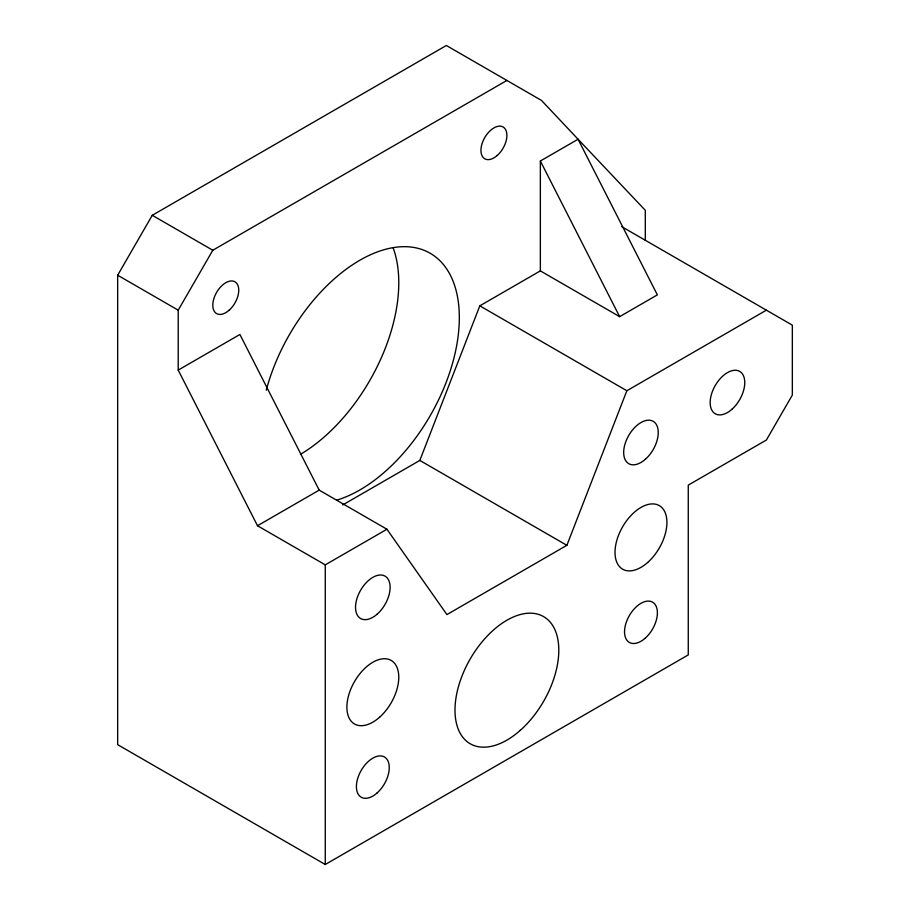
<?xml version="1.0" encoding="UTF-8"?>
<svg xmlns="http://www.w3.org/2000/svg" width="910" height="910" viewBox="0 0 910 910"><rect width="100%" height="100%" fill="white"/><g stroke="black" fill="none" stroke-linecap="round" stroke-linejoin="round"><path stroke-width="1.36" d="M342.717 504.948L419.828 460.426L479.809 305.84L540.358 270.884L619.642 316.657L657.361 294.885L578.066 139.241L541.495 100.43L446.355 45.5L152.266 215.295L117.663 275.218L117.663 744.653L325.257 864.5L688.267 654.916L688.267 485.121L766.391 440.019L792.337 395.076L792.337 325.154L621.701 226.647M386.943 529.245L325.257 564.86L257.496 525.741L178.212 370.097L239.899 334.482L319.183 490.126L386.943 529.245L446.924 614.58L566.873 545.317L626.854 390.743L766.391 310.173M178.212 370.097L178.212 310.173L212.804 250.25L506.893 80.455M540.358 270.884L540.358 161.013L578.066 139.241L645.292 210.301L645.292 240.263M257.496 525.741L319.183 490.126M479.809 305.84L626.854 390.743M152.266 215.295L212.804 250.25M117.663 275.218L178.212 310.173M419.828 460.426L566.873 545.317M540.358 161.013L619.642 316.657M325.257 564.86L325.257 864.5M266.255 390.253A140.675 81.218 -60 0 1 390.083 248.214A140.675 81.218 -60 0 1 455.66 350.68A140.675 81.218 -60 0 1 336.609 500.193M393.131 247.827A140.675 81.218 -60 0 1 300.425 454.352M229.138 310.219A18.348 10.59 -60 0 0 234.962 281.804A18.348 10.59 -60 0 0 213.247 301.051A18.348 10.59 -60 0 0 229.138 310.219M497.281 155.417A18.348 10.59 -60 0 0 503.093 126.99A18.348 10.59 -60 0 0 481.39 146.237A18.348 10.59 -60 0 0 497.281 155.417M520.327 730.309A73.391 42.372 -60 0 0 543.6 616.616A73.391 42.372 -60 0 0 456.763 693.613A73.391 42.372 -60 0 0 520.327 730.309M645.224 638.172A23.239 13.422 -60 0 0 652.584 602.17A23.239 13.422 -60 0 0 625.09 626.546A23.239 13.422 -60 0 0 645.224 638.172M377.081 792.985A23.239 13.422 -60 0 0 384.452 756.983A23.239 13.422 -60 0 0 356.959 781.36A23.239 13.422 -60 0 0 377.081 792.985M379.55 717.273A36.696 21.192 -60 0 0 391.175 660.433A36.696 21.192 -60 0 0 347.768 698.926A36.696 21.192 -60 0 0 379.55 717.273M647.681 562.471A36.696 21.192 -60 0 0 659.318 505.619A36.696 21.192 -60 0 0 615.899 544.112A36.696 21.192 -60 0 0 647.681 562.471M377.309 614.034A24.468 14.128 -60 0 0 385.055 576.132A24.468 14.128 -60 0 0 356.117 601.806A24.468 14.128 -60 0 0 377.309 614.034M645.44 459.22A24.468 14.128 -60 0 0 653.198 421.33A24.468 14.128 -60 0 0 624.26 446.992A24.468 14.128 -60 0 0 645.44 459.22M731.947 409.284A24.468 14.128 -60 0 0 739.693 371.394A24.468 14.128 -60 0 0 710.755 397.056A24.468 14.128 -60 0 0 731.947 409.284"/></g></svg>
